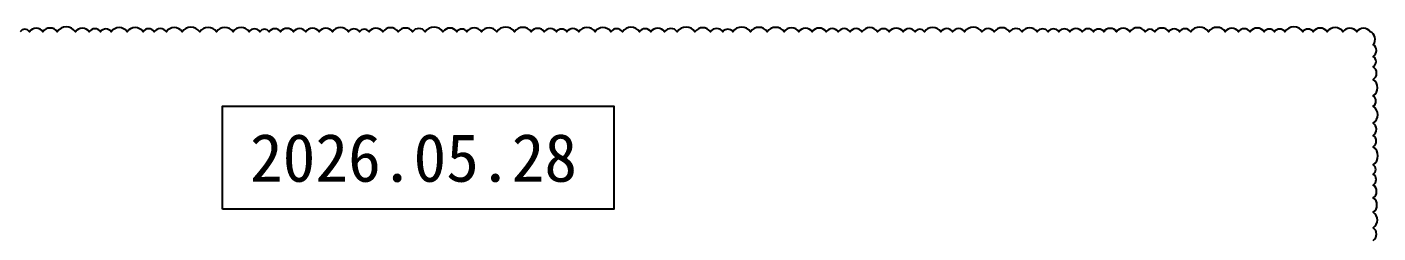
# Model space of a CAD drawing. Header units: millimetres. Extents: x -68339142 to 208, y -167 to 82456658.
# Drawn here: x -68334766 to -68333783, y 82451688 to 82451839 of the extents above; entities that cross this region are included whole.
import ezdxf

# ---------------------------------------------------------------- set-up
doc = ezdxf.new("R2010")
doc.units = ezdxf.units.MM
doc.header["$MEASUREMENT"] = 0
doc.layers.add('批注和笔记', color=7, linetype='Continuous')
doc.styles.add('批注和笔记', font='')
doc.styles.get('批注和笔记').set_extended_font_data('SimSun')

# ---------------------------------------------------------------- blocks, each defined once
blk = doc.blocks.new('*N511')
at = {"color": 0, "linetype": 'Continuous'}
blk.add_lwpolyline([(-20, -55), (-20, 20), (264.8, 20), (264.8, -55)], close=True, dxfattribs=at)
at = {"color": 0, "insert": (0, 0), "char_height": 35, "attachment_point": 1, "style": '批注和笔记'}
blk.add_mtext('2026.05.28', dxfattribs=at)

msp = doc.modelspace()

# ---------------------------------------------------------------- linework, layer by layer
msp.add_lwpolyline([(-68333786.481, 82451683.0207, 0.52056705), (-68333786.481, 82451692.16161, 0.52056705), (-68333786.481, 82451703.59913, 0.52056705), (-68333786.481, 82451714.01123, 0.52056705), (-68333786.481, 82451723.35234, 0.52056705), (-68333786.481, 82451731.33964, 0.52056705), (-68333786.481, 82451738.11394, 0.52056705), (-68333786.481, 82451751.27372, 0.52056705), (-68333786.481, 82451759.6006, 0.52056705), (-68333786.481, 82451768.43774, 0.52056705), (-68333786.481, 82451780.76457, 0.52056705), (-68333786.481, 82451788.39217, 0.52056705), (-68333786.481, 82451800.31798, 0.52056705), (-68333786.481, 82451809.54983, 0.52056705), (-68333786.481, 82451817.18353, 0.52056705), (-68333786.481, 82451825.88721, 0.52056705), (-68333788.84092, 82451835.15219, 0.52056705), (-68333798.43737, 82451835.15219, 0.52056705), (-68333808.5337, 82451835.15219, 0.52056705), (-68333820.02799, 82451835.15219, 0.52056705), (-68333830.20836, 82451835.15219, 0.52056705), (-68333837.64063, 82451835.15219, 0.52056705), (-68333850.86918, 82451835.15219, 0.52056705), (-68333858.2689, 82451835.15219, 0.52056705), (-68333865.82936, 82451835.15219, 0.52056705), (-68333876.1558, 82451835.15219, 0.52056705), (-68333884.62123, 82451835.15219, 0.52056705), (-68333894.14769, 82451835.15219, 0.52056705), (-68333906.35916, 82451835.15219, 0.52056705), (-68333919.34234, 82451835.15219, 0.52056705), (-68333927.57705, 82451835.15219, 0.52056705), (-68333935.21726, 82451835.15219, 0.52056705), (-68333945.57504, 82451835.15219, 0.52056705), (-68333952.39572, 82451835.15219, 0.52056705), (-68333963.72561, 82451835.15219, 0.52056705), (-68333973.26835, 82451835.15219, 0.52056705), (-68333982.64933, 82451835.15219, 0.52056705), (-68333989.9929, 82451835.15219, 0.52056705), (-68333998.29271, 82451835.15219, 0.52056705), (-68334007.36484, 82451835.15219, 0.52056705), (-68334015.34238, 82451835.15219, 0.52056705), (-68334023.16855, 82451835.15219, 0.52056705), (-68334031.06023, 82451835.15219, 0.52056705), (-68334042.00173, 82451835.15219, 0.52056705), (-68334051.14812, 82451835.15219, 0.52056705), (-68334062.33804, 82451835.15219, 0.52056705), (-68334071.26043, 82451835.15219, 0.52056705), (-68334083.88228, 82451835.15219, 0.52056705), (-68334092.58961, 82451835.15219, 0.52056705), (-68334101.1999, 82451835.15219, 0.52056705), (-68334113.15705, 82451835.15219, 0.52056705), (-68334119.96614, 82451835.15219, 0.52056705), (-68334128.69708, 82451835.15219, 0.52056705), (-68334138.76208, 82451835.15219, 0.52056705), (-68334147.26067, 82451835.15219, 0.52056705), (-68334158.61621, 82451835.15219, 0.52056705), (-68334167.19903, 82451835.15219, 0.52056705), (-68334175.89538, 82451835.15219, 0.52056705), (-68334184.62815, 82451835.15219, 0.52056705), (-68334194.82642, 82451835.15219, 0.52056705), (-68334204.45623, 82451835.15219, 0.52056705), (-68334215.32041, 82451835.15219, 0.52056705), (-68334227.52334, 82451835.15219, 0.52056705), (-68334239.69514, 82451835.15219, 0.52056705), (-68334252.67181, 82451835.15219, 0.52056705), (-68334259.76899, 82451835.15219, 0.52056705), (-68334268.89179, 82451835.15219, 0.52056705), (-68334280.12646, 82451835.15219, 0.52056705), (-68334293.07465, 82451835.15219, 0.52056705), (-68334302.22634, 82451835.15219, 0.52056705), (-68334312.26123, 82451835.15219, 0.52056705), (-68334320.58831, 82451835.15219, 0.52056705), (-68334332.94119, 82451835.15219, 0.52056705), (-68334341.32442, 82451835.15219, 0.52056705), (-68334352.84983, 82451835.15219, 0.52056705), (-68334364.57871, 82451835.15219, 0.52056705), (-68334373.48543, 82451835.15219, 0.52056705), (-68334380.79767, 82451835.15219, 0.52056705), (-68334389.83033, 82451835.15219, 0.52056705), (-68334399.29311, 82451835.15219, 0.52056705), (-68334411.48301, 82451835.15219, 0.52056705), (-68334424.39987, 82451835.15219, 0.52056705), (-68334435.52997, 82451835.15219, 0.52056705), (-68334446.14716, 82451835.15219, 0.52056705), (-68334453.32714, 82451835.15219, 0.52056705), (-68334463.52969, 82451835.15219, 0.52056705), (-68334476.51613, 82451835.15219, 0.52056705), (-68334485.64584, 82451835.15219, 0.52056705), (-68334496.04756, 82451835.15219, 0.52056705), (-68334507.30015, 82451835.15219, 0.52056705), (-68334517.34826, 82451835.15219, 0.52056705), (-68334524.25379, 82451835.15219, 0.52056705), (-68334532.32227, 82451835.15219, 0.52056705), (-68334543.95694, 82451835.15219, 0.52056705), (-68334553.60873, 82451835.15219, 0.52056705), (-68334563.4245, 82451835.15219, 0.52056705), (-68334572.35076, 82451835.15219, 0.52056705), (-68334581.7236, 82451835.15219, 0.52056705), (-68334589.99839, 82451835.15219, 0.52056705), (-68334596.77675, 82451835.15219, 0.52056705), (-68334604.61391, 82451835.15219, 0.52056705), (-68334616.3084, 82451835.15219, 0.52056705), (-68334628.4393, 82451835.15219, 0.52056705), (-68334640.57671, 82451835.15219, 0.52056705), (-68334653.39184, 82451835.15219, 0.52056705), (-68334664.8139, 82451835.15219, 0.52056705), (-68334673.63558, 82451835.15219, 0.52056705), (-68334681.84323, 82451835.15219, 0.52056705), (-68334693.39673, 82451835.15219, 0.52056705), (-68334704.95592, 82451835.15219, 0.52056705), (-68334712.70721, 82451835.15219, 0.52056705), (-68334720.90713, 82451835.15219, 0.52056705), (-68334731.06043, 82451835.15219, 0.52056705), (-68334744.33314, 82451835.15219, 0.52056705), (-68334754.67789, 82451835.15219, 0.52056705), (-68334764.4076, 82451835.15219, 0.52056705), (-68334771.16725, 82451835.15219, 0.52056705)], format="xyb")

# ---------------------------------------------------------------- block references
at = {"layer": '批注和笔记', "color": 1}
msp.add_blockref('*N511', (-68334604.00634, 82451760.77932), dxfattribs=at)

doc.saveas('drawing.dxf')
